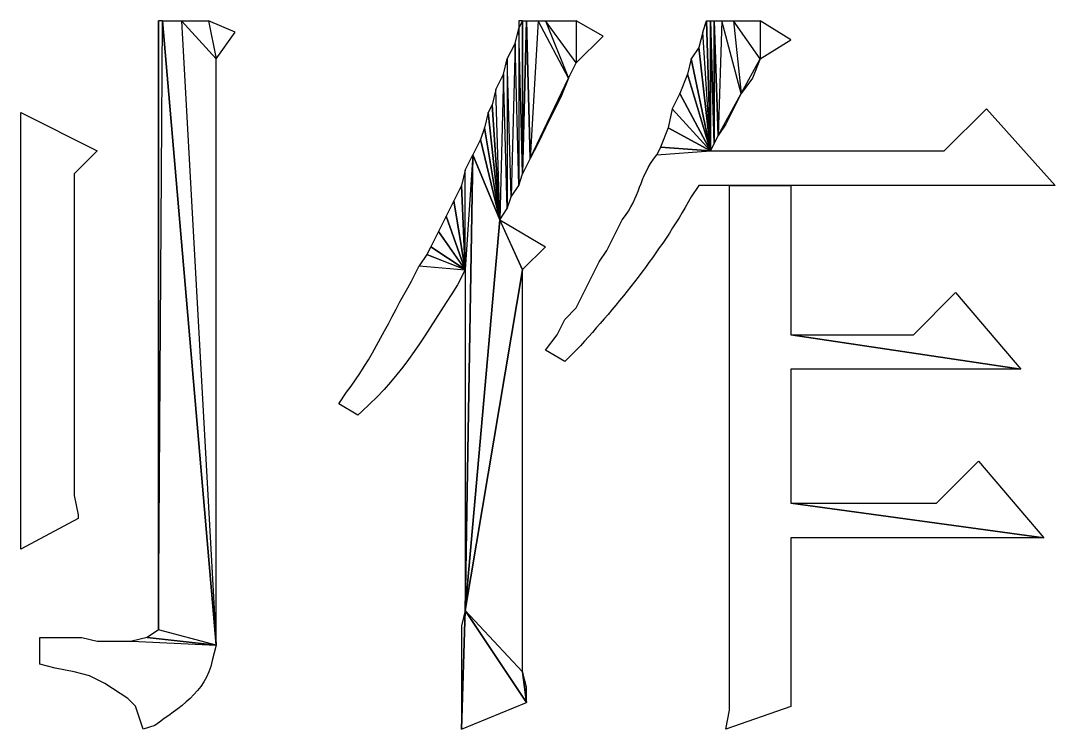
# Model space of a CAD drawing. Header units: centimetres. Extents: x -20.7 to 20.7, y -14.5 to 14.5.
# Drawn here: x 2.125 to 2.697, y 14.142 to 14.534 of the extents above; entities that cross this region are included whole.
import ezdxf

# ---------------------------------------------------------------- set-up
doc = ezdxf.new("R2010")
doc.units = ezdxf.units.CM
doc.header["$MEASUREMENT"] = 0
doc.layers.add('layer 1', color=7, linetype='Continuous')

msp = doc.modelspace()

# ---------------------------------------------------------------- linework, layer by layer
at = {"layer": 'layer 1'}
for points, knots in [([(2.20137, 14.53374), (2.20137, 14.53374), (2.20137, 14.19719), (2.20137, 14.19719), (2.20137, 14.19719), (2.20137, 14.19719), (2.20137, 14.53374), (2.20137, 14.53374)], [0, 0, 0, 0, 0.333333, 0.333333, 0.333333, 0.333333, 1, 1, 1, 1]), ([(2.20137, 14.53374), (2.20137, 14.53374), (2.20348, 14.53374), (2.20348, 14.53374), (2.20348, 14.53374), (2.20348, 14.53374), (2.20137, 14.19719), (2.20137, 14.19719), (2.20137, 14.19719), (2.20137, 14.19719), (2.20137, 14.53374), (2.20137, 14.53374)], [0, 0, 0, 0, 0.25, 0.25, 0.25, 0.25, 0.5, 0.5, 0.5, 0.5, 1, 1, 1, 1]), ([(2.20348, 14.53374), (2.20348, 14.53374), (2.20137, 14.19719), (2.20137, 14.19719), (2.20137, 14.19719), (2.20137, 14.19719), (2.23312, 14.18872), (2.23312, 14.18872), (2.23312, 14.18872), (2.23312, 14.18872), (2.20348, 14.53374), (2.20348, 14.53374)], [0, 0, 0, 0, 0.25, 0.25, 0.25, 0.25, 0.5, 0.5, 0.5, 0.5, 1, 1, 1, 1]), ([(2.20348, 14.53374), (2.20348, 14.53374), (2.23312, 14.18872), (2.23312, 14.18872), (2.23312, 14.18872), (2.23312, 14.18872), (2.21407, 14.53374), (2.21407, 14.53374), (2.21407, 14.53374), (2.21407, 14.53374), (2.20348, 14.53374), (2.20348, 14.53374)], [0, 0, 0, 0, 0.25, 0.25, 0.25, 0.25, 0.5, 0.5, 0.5, 0.5, 1, 1, 1, 1]), ([(2.23312, 14.18872), (2.23312, 14.18872), (2.21407, 14.53374), (2.21407, 14.53374), (2.21407, 14.53374), (2.21407, 14.53374), (2.23312, 14.51257), (2.23312, 14.51257), (2.23312, 14.51257), (2.23312, 14.51257), (2.23312, 14.18872), (2.23312, 14.18872)], [0, 0, 0, 0, 0.25, 0.25, 0.25, 0.25, 0.5, 0.5, 0.5, 0.5, 1, 1, 1, 1]), ([(2.21407, 14.53374), (2.21407, 14.53374), (2.23312, 14.51257), (2.23312, 14.51257), (2.23312, 14.51257), (2.23312, 14.51257), (2.22888, 14.53374), (2.22888, 14.53374), (2.22888, 14.53374), (2.22888, 14.53374), (2.21407, 14.53374), (2.21407, 14.53374)], [0, 0, 0, 0, 0.25, 0.25, 0.25, 0.25, 0.5, 0.5, 0.5, 0.5, 1, 1, 1, 1]), ([(2.23312, 14.51257), (2.23312, 14.51257), (2.22888, 14.53374), (2.22888, 14.53374), (2.22888, 14.53374), (2.22888, 14.53374), (2.2437, 14.52739), (2.2437, 14.52739), (2.2437, 14.52739), (2.2437, 14.52739), (2.23312, 14.51257), (2.23312, 14.51257)], [0, 0, 0, 0, 0.25, 0.25, 0.25, 0.25, 0.5, 0.5, 0.5, 0.5, 1, 1, 1, 1]), ([(2.40033, 14.53374), (2.40033, 14.53374), (2.40245, 14.53374), (2.40245, 14.53374), (2.40245, 14.53374), (2.40245, 14.53374), (2.40033, 14.52951), (2.40033, 14.52951), (2.40033, 14.52951), (2.40033, 14.52951), (2.40033, 14.53374), (2.40033, 14.53374)], [0, 0, 0, 0, 0.25, 0.25, 0.25, 0.25, 0.5, 0.5, 0.5, 0.5, 1, 1, 1, 1]), ([(2.40245, 14.53374), (2.40245, 14.53374), (2.40033, 14.52951), (2.40033, 14.52951), (2.40033, 14.52951), (2.40033, 14.52951), (2.40245, 14.44907), (2.40245, 14.44907), (2.40245, 14.44907), (2.40245, 14.44907), (2.40245, 14.53374), (2.40245, 14.53374)], [0, 0, 0, 0, 0.25, 0.25, 0.25, 0.25, 0.5, 0.5, 0.5, 0.5, 1, 1, 1, 1]), ([(2.40457, 14.53374), (2.40457, 14.53374), (2.40245, 14.44907), (2.40245, 14.44907), (2.40245, 14.44907), (2.40245, 14.44907), (2.40668, 14.45754), (2.40668, 14.45754), (2.40668, 14.45754), (2.40668, 14.45754), (2.40457, 14.53374), (2.40457, 14.53374)], [0, 0, 0, 0, 0.25, 0.25, 0.25, 0.25, 0.5, 0.5, 0.5, 0.5, 1, 1, 1, 1]), ([(2.40245, 14.53374), (2.40245, 14.53374), (2.40245, 14.44907), (2.40245, 14.44907), (2.40245, 14.44907), (2.40245, 14.44907), (2.40457, 14.53374), (2.40457, 14.53374), (2.40457, 14.53374), (2.40457, 14.53374), (2.40245, 14.53374), (2.40245, 14.53374)], [0, 0, 0, 0, 0.25, 0.25, 0.25, 0.25, 0.5, 0.5, 0.5, 0.5, 1, 1, 1, 1]), ([(2.40457, 14.53374), (2.40457, 14.53374), (2.40668, 14.45754), (2.40668, 14.45754), (2.40668, 14.45754), (2.40668, 14.45754), (2.41092, 14.53374), (2.41092, 14.53374), (2.41092, 14.53374), (2.41092, 14.53374), (2.40457, 14.53374), (2.40457, 14.53374)], [0, 0, 0, 0, 0.25, 0.25, 0.25, 0.25, 0.5, 0.5, 0.5, 0.5, 1, 1, 1, 1]), ([(2.40457, 14.53374), (2.40457, 14.53374), (2.40668, 14.45754), (2.40668, 14.45754), (2.40668, 14.45754), (2.40668, 14.45754), (2.40457, 14.53374), (2.40457, 14.53374)], [0, 0, 0, 0, 0.333333, 0.333333, 0.333333, 0.333333, 1, 1, 1, 1]), ([(2.40668, 14.45754), (2.40668, 14.45754), (2.41092, 14.53374), (2.41092, 14.53374), (2.41092, 14.53374), (2.41092, 14.53374), (2.42785, 14.50199), (2.42785, 14.50199), (2.42785, 14.50199), (2.42785, 14.50199), (2.40668, 14.45754), (2.40668, 14.45754)], [0, 0, 0, 0, 0.25, 0.25, 0.25, 0.25, 0.5, 0.5, 0.5, 0.5, 1, 1, 1, 1]), ([(2.41092, 14.53374), (2.41092, 14.53374), (2.42785, 14.50199), (2.42785, 14.50199), (2.42785, 14.50199), (2.42785, 14.50199), (2.41515, 14.53374), (2.41515, 14.53374), (2.41515, 14.53374), (2.41515, 14.53374), (2.41092, 14.53374), (2.41092, 14.53374)], [0, 0, 0, 0, 0.25, 0.25, 0.25, 0.25, 0.5, 0.5, 0.5, 0.5, 1, 1, 1, 1]), ([(2.42785, 14.50199), (2.42785, 14.50199), (2.41515, 14.53374), (2.41515, 14.53374), (2.41515, 14.53374), (2.41515, 14.53374), (2.43208, 14.51046), (2.43208, 14.51046), (2.43208, 14.51046), (2.43208, 14.51046), (2.42785, 14.50199), (2.42785, 14.50199)], [0, 0, 0, 0, 0.25, 0.25, 0.25, 0.25, 0.5, 0.5, 0.5, 0.5, 1, 1, 1, 1]), ([(2.41515, 14.53374), (2.41515, 14.53374), (2.43208, 14.51046), (2.43208, 14.51046), (2.43208, 14.51046), (2.43208, 14.51046), (2.43208, 14.53374), (2.43208, 14.53374), (2.43208, 14.53374), (2.43208, 14.53374), (2.41515, 14.53374), (2.41515, 14.53374)], [0, 0, 0, 0, 0.25, 0.25, 0.25, 0.25, 0.5, 0.5, 0.5, 0.5, 1, 1, 1, 1]), ([(2.43208, 14.51046), (2.43208, 14.51046), (2.43208, 14.53374), (2.43208, 14.53374), (2.43208, 14.53374), (2.43208, 14.53374), (2.4469, 14.52527), (2.4469, 14.52527), (2.4469, 14.52527), (2.4469, 14.52527), (2.43208, 14.51046), (2.43208, 14.51046)], [0, 0, 0, 0, 0.25, 0.25, 0.25, 0.25, 0.5, 0.5, 0.5, 0.5, 1, 1, 1, 1]), ([(2.50405, 14.53374), (2.50405, 14.53374), (2.50193, 14.52739), (2.50193, 14.52739), (2.50193, 14.52739), (2.50193, 14.52739), (2.50617, 14.46177), (2.50617, 14.46177), (2.50617, 14.46177), (2.50617, 14.46177), (2.50405, 14.53374), (2.50405, 14.53374)], [0, 0, 0, 0, 0.25, 0.25, 0.25, 0.25, 0.5, 0.5, 0.5, 0.5, 1, 1, 1, 1]), ([(2.50405, 14.53374), (2.50405, 14.53374), (2.50617, 14.46177), (2.50617, 14.46177), (2.50617, 14.46177), (2.50617, 14.46177), (2.50617, 14.53374), (2.50617, 14.53374), (2.50617, 14.53374), (2.50617, 14.53374), (2.50405, 14.53374), (2.50405, 14.53374)], [0, 0, 0, 0, 0.25, 0.25, 0.25, 0.25, 0.5, 0.5, 0.5, 0.5, 1, 1, 1, 1]), ([(2.50617, 14.53374), (2.50617, 14.53374), (2.50828, 14.46601), (2.50828, 14.46601), (2.50828, 14.46601), (2.50828, 14.46601), (2.50828, 14.53374), (2.50828, 14.53374), (2.50828, 14.53374), (2.50828, 14.53374), (2.50617, 14.53374), (2.50617, 14.53374)], [0, 0, 0, 0, 0.25, 0.25, 0.25, 0.25, 0.5, 0.5, 0.5, 0.5, 1, 1, 1, 1]), ([(2.50617, 14.53374), (2.50617, 14.53374), (2.50617, 14.46177), (2.50617, 14.46177), (2.50617, 14.46177), (2.50617, 14.46177), (2.50828, 14.46601), (2.50828, 14.46601), (2.50828, 14.46601), (2.50828, 14.46601), (2.50617, 14.53374), (2.50617, 14.53374)], [0, 0, 0, 0, 0.25, 0.25, 0.25, 0.25, 0.5, 0.5, 0.5, 0.5, 1, 1, 1, 1]), ([(2.50828, 14.53374), (2.50828, 14.53374), (2.5104, 14.47024), (2.5104, 14.47024), (2.5104, 14.47024), (2.5104, 14.47024), (2.51252, 14.53374), (2.51252, 14.53374), (2.51252, 14.53374), (2.51252, 14.53374), (2.50828, 14.53374), (2.50828, 14.53374)], [0, 0, 0, 0, 0.25, 0.25, 0.25, 0.25, 0.5, 0.5, 0.5, 0.5, 1, 1, 1, 1]), ([(2.50828, 14.53374), (2.50828, 14.53374), (2.5104, 14.47024), (2.5104, 14.47024), (2.5104, 14.47024), (2.5104, 14.47024), (2.50828, 14.53374), (2.50828, 14.53374)], [0, 0, 0, 0, 0.333333, 0.333333, 0.333333, 0.333333, 1, 1, 1, 1]), ([(2.50828, 14.53374), (2.50828, 14.53374), (2.50828, 14.46601), (2.50828, 14.46601), (2.50828, 14.46601), (2.50828, 14.46601), (2.5104, 14.47024), (2.5104, 14.47024), (2.5104, 14.47024), (2.5104, 14.47024), (2.50828, 14.53374), (2.50828, 14.53374)], [0, 0, 0, 0, 0.25, 0.25, 0.25, 0.25, 0.5, 0.5, 0.5, 0.5, 1, 1, 1, 1]), ([(2.5104, 14.47024), (2.5104, 14.47024), (2.51252, 14.53374), (2.51252, 14.53374), (2.51252, 14.53374), (2.51252, 14.53374), (2.5231, 14.49352), (2.5231, 14.49352), (2.5231, 14.49352), (2.5231, 14.49352), (2.5104, 14.47024), (2.5104, 14.47024)], [0, 0, 0, 0, 0.25, 0.25, 0.25, 0.25, 0.5, 0.5, 0.5, 0.5, 1, 1, 1, 1]), ([(2.51252, 14.53374), (2.51252, 14.53374), (2.5231, 14.49352), (2.5231, 14.49352), (2.5231, 14.49352), (2.5231, 14.49352), (2.51887, 14.53374), (2.51887, 14.53374), (2.51887, 14.53374), (2.51887, 14.53374), (2.51252, 14.53374), (2.51252, 14.53374)], [0, 0, 0, 0, 0.25, 0.25, 0.25, 0.25, 0.5, 0.5, 0.5, 0.5, 1, 1, 1, 1]), ([(2.5231, 14.49352), (2.5231, 14.49352), (2.51887, 14.53374), (2.51887, 14.53374), (2.51887, 14.53374), (2.51887, 14.53374), (2.53368, 14.51257), (2.53368, 14.51257), (2.53368, 14.51257), (2.53368, 14.51257), (2.5231, 14.49352), (2.5231, 14.49352)], [0, 0, 0, 0, 0.25, 0.25, 0.25, 0.25, 0.5, 0.5, 0.5, 0.5, 1, 1, 1, 1]), ([(2.51887, 14.53374), (2.51887, 14.53374), (2.53368, 14.51257), (2.53368, 14.51257), (2.53368, 14.51257), (2.53368, 14.51257), (2.53368, 14.53374), (2.53368, 14.53374), (2.53368, 14.53374), (2.53368, 14.53374), (2.51887, 14.53374), (2.51887, 14.53374)], [0, 0, 0, 0, 0.25, 0.25, 0.25, 0.25, 0.5, 0.5, 0.5, 0.5, 1, 1, 1, 1]), ([(2.53368, 14.51257), (2.53368, 14.51257), (2.53368, 14.53374), (2.53368, 14.53374), (2.53368, 14.53374), (2.53368, 14.53374), (2.55062, 14.52315), (2.55062, 14.52315), (2.55062, 14.52315), (2.55062, 14.52315), (2.53368, 14.51257), (2.53368, 14.51257)], [0, 0, 0, 0, 0.25, 0.25, 0.25, 0.25, 0.5, 0.5, 0.5, 0.5, 1, 1, 1, 1]), ([(2.39822, 14.52104), (2.39822, 14.52104), (2.40033, 14.44272), (2.40033, 14.44272), (2.40033, 14.44272), (2.40033, 14.44272), (2.40033, 14.52951), (2.40033, 14.52951), (2.40033, 14.52951), (2.40033, 14.52951), (2.39822, 14.52104), (2.39822, 14.52104)], [0, 0, 0, 0, 0.25, 0.25, 0.25, 0.25, 0.5, 0.5, 0.5, 0.5, 1, 1, 1, 1]), ([(2.40033, 14.44272), (2.40033, 14.44272), (2.40033, 14.5295), (2.40033, 14.5295), (2.40033, 14.5295), (2.40033, 14.5295), (2.40245, 14.44907), (2.40245, 14.44907), (2.40245, 14.44907), (2.40245, 14.44907), (2.40033, 14.44272), (2.40033, 14.44272)], [0, 0, 0, 0, 0.25, 0.25, 0.25, 0.25, 0.5, 0.5, 0.5, 0.5, 1, 1, 1, 1]), ([(2.49982, 14.51892), (2.49982, 14.51892), (2.50193, 14.52739), (2.50193, 14.52739), (2.50193, 14.52739), (2.50193, 14.52739), (2.50617, 14.46177), (2.50617, 14.46177), (2.50617, 14.46177), (2.50617, 14.46177), (2.49982, 14.51892), (2.49982, 14.51892)], [0, 0, 0, 0, 0.25, 0.25, 0.25, 0.25, 0.5, 0.5, 0.5, 0.5, 1, 1, 1, 1]), ([(2.39398, 14.51257), (2.39398, 14.51257), (2.3961, 14.43637), (2.3961, 14.43637), (2.3961, 14.43637), (2.3961, 14.43637), (2.39822, 14.52104), (2.39822, 14.52104), (2.39822, 14.52104), (2.39822, 14.52104), (2.39398, 14.51257), (2.39398, 14.51257)], [0, 0, 0, 0, 0.25, 0.25, 0.25, 0.25, 0.5, 0.5, 0.5, 0.5, 1, 1, 1, 1]), ([(2.3961, 14.43637), (2.3961, 14.43637), (2.39822, 14.52104), (2.39822, 14.52104), (2.39822, 14.52104), (2.39822, 14.52104), (2.40033, 14.44272), (2.40033, 14.44272), (2.40033, 14.44272), (2.40033, 14.44272), (2.3961, 14.43637), (2.3961, 14.43637)], [0, 0, 0, 0, 0.25, 0.25, 0.25, 0.25, 0.5, 0.5, 0.5, 0.5, 1, 1, 1, 1]), ([(2.49558, 14.51257), (2.49558, 14.51257), (2.49982, 14.51892), (2.49982, 14.51892), (2.49982, 14.51892), (2.49982, 14.51892), (2.50617, 14.46177), (2.50617, 14.46177), (2.50617, 14.46177), (2.50617, 14.46177), (2.49558, 14.51257), (2.49558, 14.51257)], [0, 0, 0, 0, 0.25, 0.25, 0.25, 0.25, 0.5, 0.5, 0.5, 0.5, 1, 1, 1, 1]), ([(2.39187, 14.50411), (2.39187, 14.50411), (2.39398, 14.43002), (2.39398, 14.43002), (2.39398, 14.43002), (2.39398, 14.43002), (2.39398, 14.51257), (2.39398, 14.51257), (2.39398, 14.51257), (2.39398, 14.51257), (2.39187, 14.50411), (2.39187, 14.50411)], [0, 0, 0, 0, 0.25, 0.25, 0.25, 0.25, 0.5, 0.5, 0.5, 0.5, 1, 1, 1, 1]), ([(2.39398, 14.43002), (2.39398, 14.43002), (2.39398, 14.51257), (2.39398, 14.51257), (2.39398, 14.51257), (2.39398, 14.51257), (2.3961, 14.43637), (2.3961, 14.43637), (2.3961, 14.43637), (2.3961, 14.43637), (2.39398, 14.43002), (2.39398, 14.43002)], [0, 0, 0, 0, 0.25, 0.25, 0.25, 0.25, 0.5, 0.5, 0.5, 0.5, 1, 1, 1, 1]), ([(2.49347, 14.50411), (2.49347, 14.50411), (2.49558, 14.51257), (2.49558, 14.51257), (2.49558, 14.51257), (2.49558, 14.51257), (2.50617, 14.46177), (2.50617, 14.46177), (2.50617, 14.46177), (2.50617, 14.46177), (2.49347, 14.50411), (2.49347, 14.50411)], [0, 0, 0, 0, 0.25, 0.25, 0.25, 0.25, 0.5, 0.5, 0.5, 0.5, 1, 1, 1, 1]), ([(2.5231, 14.49352), (2.5231, 14.49352), (2.52945, 14.50199), (2.52945, 14.50199), (2.52945, 14.50199), (2.52945, 14.50199), (2.53368, 14.51257), (2.53368, 14.51257), (2.53368, 14.51257), (2.53368, 14.51257), (2.5231, 14.49352), (2.5231, 14.49352)], [0, 0, 0, 0, 0.25, 0.25, 0.25, 0.25, 0.5, 0.5, 0.5, 0.5, 1, 1, 1, 1]), ([(2.38763, 14.49564), (2.38763, 14.49564), (2.38975, 14.42367), (2.38975, 14.42367), (2.38975, 14.42367), (2.38975, 14.42367), (2.39187, 14.50411), (2.39187, 14.50411), (2.39187, 14.50411), (2.39187, 14.50411), (2.38763, 14.49564), (2.38763, 14.49564)], [0, 0, 0, 0, 0.25, 0.25, 0.25, 0.25, 0.5, 0.5, 0.5, 0.5, 1, 1, 1, 1]), ([(2.38975, 14.42367), (2.38975, 14.42367), (2.39187, 14.50411), (2.39187, 14.50411), (2.39187, 14.50411), (2.39187, 14.50411), (2.39398, 14.43002), (2.39398, 14.43002), (2.39398, 14.43002), (2.39398, 14.43002), (2.38975, 14.42367), (2.38975, 14.42367)], [0, 0, 0, 0, 0.25, 0.25, 0.25, 0.25, 0.5, 0.5, 0.5, 0.5, 1, 1, 1, 1]), ([(2.40668, 14.45754), (2.40668, 14.45754), (2.41092, 14.46601), (2.41092, 14.46601), (2.41092, 14.46601), (2.41092, 14.46601), (2.42785, 14.50199), (2.42785, 14.50199), (2.42785, 14.50199), (2.42785, 14.50199), (2.40668, 14.45754), (2.40668, 14.45754)], [0, 0, 0, 0, 0.25, 0.25, 0.25, 0.25, 0.5, 0.5, 0.5, 0.5, 1, 1, 1, 1]), ([(2.41092, 14.46601), (2.41092, 14.46601), (2.41515, 14.47447), (2.41515, 14.47447), (2.41515, 14.47447), (2.41515, 14.47447), (2.42785, 14.50199), (2.42785, 14.50199), (2.42785, 14.50199), (2.42785, 14.50199), (2.41092, 14.46601), (2.41092, 14.46601)], [0, 0, 0, 0, 0.25, 0.25, 0.25, 0.25, 0.5, 0.5, 0.5, 0.5, 1, 1, 1, 1]), ([(2.41515, 14.47447), (2.41515, 14.47447), (2.41938, 14.48294), (2.41938, 14.48294), (2.41938, 14.48294), (2.41938, 14.48294), (2.42785, 14.50199), (2.42785, 14.50199), (2.42785, 14.50199), (2.42785, 14.50199), (2.41515, 14.47447), (2.41515, 14.47447)], [0, 0, 0, 0, 0.25, 0.25, 0.25, 0.25, 0.5, 0.5, 0.5, 0.5, 1, 1, 1, 1]), ([(2.41938, 14.48294), (2.41938, 14.48294), (2.42362, 14.4914), (2.42362, 14.4914), (2.42362, 14.4914), (2.42362, 14.4914), (2.42785, 14.50199), (2.42785, 14.50199), (2.42785, 14.50199), (2.42785, 14.50199), (2.41938, 14.48294), (2.41938, 14.48294)], [0, 0, 0, 0, 0.25, 0.25, 0.25, 0.25, 0.5, 0.5, 0.5, 0.5, 1, 1, 1, 1]), ([(2.48923, 14.49352), (2.48923, 14.49352), (2.49347, 14.50411), (2.49347, 14.50411), (2.49347, 14.50411), (2.49347, 14.50411), (2.50617, 14.46177), (2.50617, 14.46177), (2.50617, 14.46177), (2.50617, 14.46177), (2.48923, 14.49352), (2.48923, 14.49352)], [0, 0, 0, 0, 0.25, 0.25, 0.25, 0.25, 0.5, 0.5, 0.5, 0.5, 1, 1, 1, 1]), ([(2.38552, 14.48717), (2.38552, 14.48717), (2.38763, 14.49564), (2.38763, 14.49564), (2.38763, 14.49564), (2.38763, 14.49564), (2.38975, 14.42367), (2.38975, 14.42367), (2.38975, 14.42367), (2.38975, 14.42367), (2.38552, 14.48717), (2.38552, 14.48717)], [0, 0, 0, 0, 0.25, 0.25, 0.25, 0.25, 0.5, 0.5, 0.5, 0.5, 1, 1, 1, 1]), ([(2.485, 14.48506), (2.485, 14.48506), (2.48923, 14.49352), (2.48923, 14.49352), (2.48923, 14.49352), (2.48923, 14.49352), (2.50617, 14.46177), (2.50617, 14.46177), (2.50617, 14.46177), (2.50617, 14.46177), (2.485, 14.48506), (2.485, 14.48506)], [0, 0, 0, 0, 0.25, 0.25, 0.25, 0.25, 0.5, 0.5, 0.5, 0.5, 1, 1, 1, 1]), ([(2.5104, 14.47024), (2.5104, 14.47024), (2.51463, 14.47659), (2.51463, 14.47659), (2.51463, 14.47659), (2.51463, 14.47659), (2.5231, 14.49352), (2.5231, 14.49352), (2.5231, 14.49352), (2.5231, 14.49352), (2.5104, 14.47024), (2.5104, 14.47024)], [0, 0, 0, 0, 0.25, 0.25, 0.25, 0.25, 0.5, 0.5, 0.5, 0.5, 1, 1, 1, 1]), ([(2.12517, 14.48294), (2.12517, 14.48294), (2.12517, 14.48082), (2.12517, 14.48082), (2.12517, 14.48082), (2.12517, 14.40321), (2.12517, 14.3256), (2.12517, 14.24799), (2.12517, 14.24799), (2.12517, 14.24799), (2.12517, 14.24164), (2.12517, 14.24164), (2.12517, 14.24164), (2.12517, 14.24164), (2.15692, 14.25857), (2.15692, 14.25857), (2.15692, 14.25857), (2.15692, 14.25857), (2.15692, 14.26069), (2.15692, 14.26069), (2.15692, 14.26069), (2.15692, 14.26069), (2.1548, 14.27127), (2.1548, 14.27127), (2.1548, 14.27127), (2.1548, 14.27127), (2.1548, 14.44907), (2.1548, 14.44907), (2.1548, 14.44907), (2.1548, 14.44907), (2.1675, 14.46177), (2.1675, 14.46177), (2.1675, 14.46177), (2.1675, 14.46177), (2.12517, 14.48294), (2.12517, 14.48294)], [0, 0, 0, 0, 0.1, 0.1, 0.1, 0.1, 0.2, 0.2, 0.2, 0.2, 0.3, 0.3, 0.3, 0.3, 0.4, 0.4, 0.4, 0.4, 0.5, 0.5, 0.5, 0.5, 0.6, 0.6, 0.6, 0.6, 0.7, 0.7, 0.7, 0.7, 0.8, 0.8, 0.8, 0.8, 1, 1, 1, 1]), ([(2.38128, 14.47447), (2.38128, 14.47447), (2.3834, 14.48294), (2.3834, 14.48294), (2.3834, 14.48294), (2.3834, 14.48294), (2.38975, 14.42367), (2.38975, 14.42367), (2.38975, 14.42367), (2.38975, 14.42367), (2.38128, 14.47447), (2.38128, 14.47447)], [0, 0, 0, 0, 0.25, 0.25, 0.25, 0.25, 0.5, 0.5, 0.5, 0.5, 1, 1, 1, 1]), ([(2.3834, 14.48294), (2.3834, 14.48294), (2.38552, 14.48717), (2.38552, 14.48717), (2.38552, 14.48717), (2.38552, 14.48717), (2.38975, 14.42367), (2.38975, 14.42367), (2.38975, 14.42367), (2.38975, 14.42367), (2.3834, 14.48294), (2.3834, 14.48294)], [0, 0, 0, 0, 0.25, 0.25, 0.25, 0.25, 0.5, 0.5, 0.5, 0.5, 1, 1, 1, 1]), ([(2.65857, 14.48506), (2.65857, 14.48506), (2.63528, 14.46177), (2.63528, 14.46177), (2.63528, 14.46177), (2.63528, 14.46177), (2.50617, 14.46177), (2.50617, 14.46177), (2.50617, 14.46177), (2.50617, 14.46177), (2.47653, 14.45966), (2.47653, 14.45966), (2.47653, 14.45966), (2.46609, 14.44639), (2.46793, 14.43694), (2.45748, 14.42367), (2.45748, 14.42367), (2.45748, 14.42367), (2.44902, 14.40674), (2.44902, 14.40674), (2.44902, 14.40674), (2.44902, 14.40674), (2.44478, 14.40039), (2.44478, 14.40039), (2.44478, 14.40039), (2.44478, 14.40039), (2.43208, 14.37499), (2.43208, 14.37499), (2.43208, 14.37499), (2.43208, 14.37499), (2.42573, 14.36864), (2.42573, 14.36864), (2.42573, 14.36864), (2.42573, 14.36864), (2.4215, 14.36017), (2.4215, 14.36017), (2.4215, 14.36017), (2.4215, 14.36017), (2.41515, 14.35171), (2.41515, 14.35171), (2.41515, 14.35171), (2.41515, 14.35171), (2.42573, 14.34536), (2.42573, 14.34536), (2.42573, 14.34536), (2.42573, 14.34536), (2.43208, 14.35171), (2.43208, 14.35171), (2.43208, 14.35171), (2.45593, 14.37756), (2.47816, 14.40522), (2.49558, 14.43637), (2.49558, 14.43637), (2.49558, 14.43637), (2.49982, 14.44272), (2.49982, 14.44272), (2.49982, 14.44272), (2.49982, 14.44272), (2.69667, 14.44272), (2.69667, 14.44272), (2.69667, 14.44272), (2.69667, 14.44272), (2.65857, 14.48506), (2.65857, 14.48506)], [0, 0, 0, 0, 0.058824, 0.058824, 0.058824, 0.058824, 0.117647, 0.117647, 0.117647, 0.117647, 0.176471, 0.176471, 0.176471, 0.176471, 0.235294, 0.235294, 0.235294, 0.235294, 0.294118, 0.294118, 0.294118, 0.294118, 0.352941, 0.352941, 0.352941, 0.352941, 0.411765, 0.411765, 0.411765, 0.411765, 0.470588, 0.470588, 0.470588, 0.470588, 0.529412, 0.529412, 0.529412, 0.529412, 0.588235, 0.588235, 0.588235, 0.588235, 0.647059, 0.647059, 0.647059, 0.647059, 0.705882, 0.705882, 0.705882, 0.705882, 0.764706, 0.764706, 0.764706, 0.764706, 0.823529, 0.823529, 0.823529, 0.823529, 0.882353, 0.882353, 0.882353, 0.882353, 1, 1, 1, 1]), ([(2.48288, 14.47447), (2.48288, 14.47447), (2.485, 14.48505), (2.485, 14.48505), (2.485, 14.48505), (2.485, 14.48505), (2.50617, 14.46177), (2.50617, 14.46177), (2.50617, 14.46177), (2.50617, 14.46177), (2.48288, 14.47447), (2.48288, 14.47447)], [0, 0, 0, 0, 0.25, 0.25, 0.25, 0.25, 0.5, 0.5, 0.5, 0.5, 1, 1, 1, 1]), ([(2.37917, 14.46812), (2.37917, 14.46812), (2.38128, 14.47447), (2.38128, 14.47447), (2.38128, 14.47447), (2.38128, 14.47447), (2.38975, 14.42367), (2.38975, 14.42367), (2.38975, 14.42367), (2.38975, 14.42367), (2.37917, 14.46812), (2.37917, 14.46812)], [0, 0, 0, 0, 0.25, 0.25, 0.25, 0.25, 0.5, 0.5, 0.5, 0.5, 1, 1, 1, 1]), ([(2.47865, 14.46389), (2.47865, 14.46389), (2.48288, 14.47447), (2.48288, 14.47447), (2.48288, 14.47447), (2.48288, 14.47447), (2.50617, 14.46177), (2.50617, 14.46177), (2.50617, 14.46177), (2.50617, 14.46177), (2.47865, 14.46389), (2.47865, 14.46389)], [0, 0, 0, 0, 0.25, 0.25, 0.25, 0.25, 0.5, 0.5, 0.5, 0.5, 1, 1, 1, 1]), ([(2.37493, 14.45966), (2.37493, 14.45966), (2.37917, 14.46812), (2.37917, 14.46812), (2.37917, 14.46812), (2.37917, 14.46812), (2.38975, 14.42367), (2.38975, 14.42367), (2.38975, 14.42367), (2.38975, 14.42367), (2.37493, 14.45966), (2.37493, 14.45966)], [0, 0, 0, 0, 0.25, 0.25, 0.25, 0.25, 0.5, 0.5, 0.5, 0.5, 1, 1, 1, 1]), ([(2.37493, 14.45966), (2.37493, 14.45966), (2.3707, 14.20777), (2.3707, 14.20777), (2.3707, 14.20777), (2.3707, 14.20777), (2.3707, 14.39616), (2.3707, 14.39616), (2.3707, 14.39616), (2.3707, 14.39616), (2.37493, 14.45966), (2.37493, 14.45966)], [0, 0, 0, 0, 0.25, 0.25, 0.25, 0.25, 0.5, 0.5, 0.5, 0.5, 1, 1, 1, 1]), ([(2.3707, 14.45119), (2.3707, 14.45119), (2.3707, 14.39616), (2.3707, 14.39616), (2.3707, 14.39616), (2.3707, 14.39616), (2.37493, 14.45966), (2.37493, 14.45966), (2.37493, 14.45966), (2.37493, 14.45966), (2.3707, 14.45119), (2.3707, 14.45119)], [0, 0, 0, 0, 0.25, 0.25, 0.25, 0.25, 0.5, 0.5, 0.5, 0.5, 1, 1, 1, 1]), ([(2.3707, 14.20777), (2.3707, 14.20777), (2.37493, 14.45965), (2.37493, 14.45965), (2.37493, 14.45965), (2.37493, 14.45965), (2.38975, 14.42367), (2.38975, 14.42367), (2.38975, 14.42367), (2.38975, 14.42367), (2.3707, 14.20777), (2.3707, 14.20777)], [0, 0, 0, 0, 0.25, 0.25, 0.25, 0.25, 0.5, 0.5, 0.5, 0.5, 1, 1, 1, 1]), ([(2.47653, 14.45966), (2.47653, 14.45966), (2.47865, 14.46389), (2.47865, 14.46389), (2.47865, 14.46389), (2.47865, 14.46389), (2.50617, 14.46177), (2.50617, 14.46177), (2.50617, 14.46177), (2.50617, 14.46177), (2.47653, 14.45966), (2.47653, 14.45966)], [0, 0, 0, 0, 0.25, 0.25, 0.25, 0.25, 0.5, 0.5, 0.5, 0.5, 1, 1, 1, 1]), ([(2.36858, 14.44272), (2.36858, 14.44272), (2.3707, 14.45119), (2.3707, 14.45119), (2.3707, 14.45119), (2.3707, 14.45119), (2.3707, 14.39615), (2.3707, 14.39615), (2.3707, 14.39615), (2.3707, 14.39615), (2.36858, 14.44272), (2.36858, 14.44272)], [0, 0, 0, 0, 0.25, 0.25, 0.25, 0.25, 0.5, 0.5, 0.5, 0.5, 1, 1, 1, 1]), ([(2.36435, 14.43426), (2.36435, 14.43426), (2.36858, 14.44272), (2.36858, 14.44272), (2.36858, 14.44272), (2.36858, 14.44272), (2.3707, 14.39616), (2.3707, 14.39616), (2.3707, 14.39616), (2.3707, 14.39616), (2.36435, 14.43426), (2.36435, 14.43426)], [0, 0, 0, 0, 0.25, 0.25, 0.25, 0.25, 0.5, 0.5, 0.5, 0.5, 1, 1, 1, 1]), ([(2.55062, 14.44272), (2.55062, 14.44272), (2.51675, 14.44272), (2.51675, 14.44272), (2.51675, 14.44272), (2.51675, 14.44272), (2.51675, 14.22894), (2.51675, 14.22894), (2.51675, 14.22894), (2.51675, 14.20354), (2.51675, 14.17814), (2.51675, 14.15274), (2.51675, 14.15274), (2.51675, 14.15274), (2.51463, 14.14215), (2.51463, 14.14215), (2.51463, 14.14215), (2.51463, 14.14215), (2.55062, 14.15485), (2.55062, 14.15485), (2.55062, 14.15485), (2.55062, 14.15485), (2.55062, 14.24799), (2.55062, 14.24799), (2.55062, 14.24799), (2.55062, 14.24799), (2.69032, 14.24799), (2.69032, 14.24799), (2.69032, 14.24799), (2.69032, 14.24799), (2.55062, 14.26704), (2.55062, 14.26704), (2.55062, 14.26704), (2.55062, 14.26704), (2.55062, 14.34112), (2.55062, 14.34112), (2.55062, 14.34112), (2.55062, 14.34112), (2.67762, 14.34112), (2.67762, 14.34112), (2.67762, 14.34112), (2.67762, 14.34112), (2.55062, 14.36017), (2.55062, 14.36017), (2.55062, 14.36017), (2.55062, 14.36017), (2.55062, 14.44272), (2.55062, 14.44272)], [0, 0, 0, 0, 0.076923, 0.076923, 0.076923, 0.076923, 0.153846, 0.153846, 0.153846, 0.153846, 0.230769, 0.230769, 0.230769, 0.230769, 0.307692, 0.307692, 0.307692, 0.307692, 0.384615, 0.384615, 0.384615, 0.384615, 0.461538, 0.461538, 0.461538, 0.461538, 0.538462, 0.538462, 0.538462, 0.538462, 0.615385, 0.615385, 0.615385, 0.615385, 0.692308, 0.692308, 0.692308, 0.692308, 0.769231, 0.769231, 0.769231, 0.769231, 0.846154, 0.846154, 0.846154, 0.846154, 1, 1, 1, 1]), ([(2.36012, 14.42579), (2.36012, 14.42579), (2.36435, 14.43425), (2.36435, 14.43425), (2.36435, 14.43425), (2.36435, 14.43425), (2.3707, 14.39615), (2.3707, 14.39615), (2.3707, 14.39615), (2.3707, 14.39615), (2.36012, 14.42579), (2.36012, 14.42579)], [0, 0, 0, 0, 0.25, 0.25, 0.25, 0.25, 0.5, 0.5, 0.5, 0.5, 1, 1, 1, 1]), ([(2.35588, 14.41732), (2.35588, 14.41732), (2.36012, 14.42579), (2.36012, 14.42579), (2.36012, 14.42579), (2.36012, 14.42579), (2.3707, 14.39615), (2.3707, 14.39615), (2.3707, 14.39615), (2.3707, 14.39615), (2.35588, 14.41732), (2.35588, 14.41732)], [0, 0, 0, 0, 0.25, 0.25, 0.25, 0.25, 0.5, 0.5, 0.5, 0.5, 1, 1, 1, 1]), ([(2.3707, 14.20777), (2.3707, 14.20777), (2.38975, 14.42367), (2.38975, 14.42367), (2.38975, 14.42367), (2.38975, 14.42367), (2.40245, 14.39615), (2.40245, 14.39615), (2.40245, 14.39615), (2.40245, 14.39615), (2.3707, 14.20777), (2.3707, 14.20777)], [0, 0, 0, 0, 0.25, 0.25, 0.25, 0.25, 0.5, 0.5, 0.5, 0.5, 1, 1, 1, 1]), ([(2.38975, 14.42367), (2.38975, 14.42367), (2.40245, 14.39616), (2.40245, 14.39616), (2.40245, 14.39616), (2.40245, 14.39616), (2.41515, 14.40886), (2.41515, 14.40886), (2.41515, 14.40886), (2.41515, 14.40886), (2.38975, 14.42367), (2.38975, 14.42367)], [0, 0, 0, 0, 0.25, 0.25, 0.25, 0.25, 0.5, 0.5, 0.5, 0.5, 1, 1, 1, 1]), ([(2.35165, 14.40886), (2.35165, 14.40886), (2.35588, 14.41732), (2.35588, 14.41732), (2.35588, 14.41732), (2.35588, 14.41732), (2.3707, 14.39616), (2.3707, 14.39616), (2.3707, 14.39616), (2.3707, 14.39616), (2.35165, 14.40886), (2.35165, 14.40886)], [0, 0, 0, 0, 0.25, 0.25, 0.25, 0.25, 0.5, 0.5, 0.5, 0.5, 1, 1, 1, 1]), ([(2.34953, 14.40462), (2.34953, 14.40462), (2.35165, 14.40886), (2.35165, 14.40886), (2.35165, 14.40886), (2.35165, 14.40886), (2.3707, 14.39616), (2.3707, 14.39616), (2.3707, 14.39616), (2.3707, 14.39616), (2.34953, 14.40462), (2.34953, 14.40462)], [0, 0, 0, 0, 0.25, 0.25, 0.25, 0.25, 0.5, 0.5, 0.5, 0.5, 1, 1, 1, 1]), ([(2.3453, 14.39827), (2.3453, 14.39827), (2.34953, 14.40462), (2.34953, 14.40462), (2.34953, 14.40462), (2.34953, 14.40462), (2.3707, 14.39615), (2.3707, 14.39615), (2.3707, 14.39615), (2.3707, 14.39615), (2.3453, 14.39827), (2.3453, 14.39827)], [0, 0, 0, 0, 0.25, 0.25, 0.25, 0.25, 0.5, 0.5, 0.5, 0.5, 1, 1, 1, 1]), ([(2.3453, 14.39827), (2.3453, 14.39827), (2.34107, 14.3898), (2.34107, 14.3898), (2.34107, 14.3898), (2.3296, 14.37012), (2.31902, 14.34578), (2.30508, 14.32842), (2.30508, 14.32842), (2.30508, 14.32842), (2.30085, 14.32207), (2.30085, 14.32207), (2.30085, 14.32207), (2.30085, 14.32207), (2.31143, 14.31572), (2.31143, 14.31572), (2.31143, 14.31572), (2.31143, 14.31572), (2.31355, 14.31784), (2.31355, 14.31784), (2.31355, 14.31784), (2.33757, 14.33897), (2.34911, 14.36155), (2.36647, 14.38769), (2.36647, 14.38769), (2.36647, 14.38769), (2.3707, 14.39615), (2.3707, 14.39615), (2.3707, 14.39615), (2.3707, 14.39615), (2.3453, 14.39827), (2.3453, 14.39827)], [0, 0, 0, 0, 0.111111, 0.111111, 0.111111, 0.111111, 0.222222, 0.222222, 0.222222, 0.222222, 0.333333, 0.333333, 0.333333, 0.333333, 0.444444, 0.444444, 0.444444, 0.444444, 0.555556, 0.555556, 0.555556, 0.555556, 0.666667, 0.666667, 0.666667, 0.666667, 0.777778, 0.777778, 0.777778, 0.777778, 1, 1, 1, 1]), ([(2.3707, 14.20777), (2.3707, 14.20777), (2.40245, 14.39615), (2.40245, 14.39615), (2.40245, 14.39615), (2.40245, 14.39615), (2.40245, 14.1739), (2.40245, 14.1739), (2.40245, 14.1739), (2.40245, 14.1739), (2.3707, 14.20777), (2.3707, 14.20777)], [0, 0, 0, 0, 0.25, 0.25, 0.25, 0.25, 0.5, 0.5, 0.5, 0.5, 1, 1, 1, 1]), ([(2.64163, 14.38346), (2.64163, 14.38346), (2.61835, 14.36017), (2.61835, 14.36017), (2.61835, 14.36017), (2.61835, 14.36017), (2.55062, 14.36017), (2.55062, 14.36017), (2.55062, 14.36017), (2.55062, 14.36017), (2.67762, 14.34112), (2.67762, 14.34112), (2.67762, 14.34112), (2.67762, 14.34112), (2.64163, 14.38346), (2.64163, 14.38346)], [0, 0, 0, 0, 0.2, 0.2, 0.2, 0.2, 0.4, 0.4, 0.4, 0.4, 0.6, 0.6, 0.6, 0.6, 1, 1, 1, 1]), ([(2.65433, 14.29032), (2.65433, 14.29032), (2.63105, 14.26704), (2.63105, 14.26704), (2.63105, 14.26704), (2.63105, 14.26704), (2.55062, 14.26704), (2.55062, 14.26704), (2.55062, 14.26704), (2.55062, 14.26704), (2.69032, 14.24799), (2.69032, 14.24799), (2.69032, 14.24799), (2.69032, 14.24799), (2.65433, 14.29032), (2.65433, 14.29032)], [0, 0, 0, 0, 0.2, 0.2, 0.2, 0.2, 0.4, 0.4, 0.4, 0.4, 0.6, 0.6, 0.6, 0.6, 1, 1, 1, 1]), ([(2.36858, 14.14216), (2.36858, 14.14216), (2.3707, 14.20777), (2.3707, 14.20777), (2.3707, 14.20777), (2.3707, 14.20777), (2.40457, 14.15697), (2.40457, 14.15697), (2.40457, 14.15697), (2.40457, 14.15697), (2.36858, 14.14216), (2.36858, 14.14216)], [0, 0, 0, 0, 0.25, 0.25, 0.25, 0.25, 0.5, 0.5, 0.5, 0.5, 1, 1, 1, 1]), ([(2.3707, 14.20777), (2.3707, 14.20777), (2.36858, 14.14215), (2.36858, 14.14215), (2.36858, 14.14215), (2.36858, 14.14215), (2.36858, 14.1993), (2.36858, 14.1993), (2.36858, 14.1993), (2.36858, 14.1993), (2.3707, 14.20777), (2.3707, 14.20777)], [0, 0, 0, 0, 0.25, 0.25, 0.25, 0.25, 0.5, 0.5, 0.5, 0.5, 1, 1, 1, 1]), ([(2.3707, 14.20777), (2.3707, 14.20777), (2.40245, 14.1739), (2.40245, 14.1739), (2.40245, 14.1739), (2.40245, 14.1739), (2.40457, 14.15697), (2.40457, 14.15697), (2.40457, 14.15697), (2.40457, 14.15697), (2.3707, 14.20777), (2.3707, 14.20777)], [0, 0, 0, 0, 0.25, 0.25, 0.25, 0.25, 0.5, 0.5, 0.5, 0.5, 1, 1, 1, 1]), ([(2.19502, 14.19296), (2.19502, 14.19296), (2.20137, 14.19719), (2.20137, 14.19719), (2.20137, 14.19719), (2.20137, 14.19719), (2.23312, 14.18872), (2.23312, 14.18872), (2.23312, 14.18872), (2.23312, 14.18872), (2.19502, 14.19296), (2.19502, 14.19296)], [0, 0, 0, 0, 0.25, 0.25, 0.25, 0.25, 0.5, 0.5, 0.5, 0.5, 1, 1, 1, 1]), ([(2.13575, 14.19296), (2.13575, 14.19296), (2.13575, 14.17814), (2.13575, 14.17814), (2.13575, 14.17814), (2.13575, 14.17814), (2.14422, 14.17602), (2.14422, 14.17602), (2.14422, 14.17602), (2.14422, 14.17602), (2.1548, 14.17391), (2.1548, 14.17391), (2.1548, 14.17391), (2.1548, 14.17391), (2.16327, 14.17179), (2.16327, 14.17179), (2.16327, 14.17179), (2.16327, 14.17179), (2.17173, 14.16756), (2.17173, 14.16756), (2.17173, 14.16756), (2.17173, 14.16756), (2.18443, 14.15909), (2.18443, 14.15909), (2.18443, 14.15909), (2.18443, 14.15909), (2.18867, 14.15486), (2.18867, 14.15486), (2.18867, 14.15486), (2.18867, 14.15486), (2.1929, 14.14216), (2.1929, 14.14216), (2.1929, 14.14216), (2.1929, 14.14216), (2.19925, 14.14427), (2.19925, 14.14427), (2.19925, 14.14427), (2.21304, 14.15464), (2.22701, 14.16188), (2.231, 14.18026), (2.231, 14.18026), (2.231, 14.18026), (2.23312, 14.18872), (2.23312, 14.18872), (2.23312, 14.18872), (2.23312, 14.18872), (2.18655, 14.19084), (2.18655, 14.19084), (2.18655, 14.19084), (2.18655, 14.19084), (2.1675, 14.19084), (2.1675, 14.19084), (2.1675, 14.19084), (2.1675, 14.19084), (2.15903, 14.19296), (2.15903, 14.19296), (2.15903, 14.19296), (2.15903, 14.19296), (2.14845, 14.19296), (2.14845, 14.19296), (2.14845, 14.19296), (2.14845, 14.19296), (2.13575, 14.19296), (2.13575, 14.19296)], [0, 0, 0, 0, 0.058824, 0.058824, 0.058824, 0.058824, 0.117647, 0.117647, 0.117647, 0.117647, 0.176471, 0.176471, 0.176471, 0.176471, 0.235294, 0.235294, 0.235294, 0.235294, 0.294118, 0.294118, 0.294118, 0.294118, 0.352941, 0.352941, 0.352941, 0.352941, 0.411765, 0.411765, 0.411765, 0.411765, 0.470588, 0.470588, 0.470588, 0.470588, 0.529412, 0.529412, 0.529412, 0.529412, 0.588235, 0.588235, 0.588235, 0.588235, 0.647059, 0.647059, 0.647059, 0.647059, 0.705882, 0.705882, 0.705882, 0.705882, 0.764706, 0.764706, 0.764706, 0.764706, 0.823529, 0.823529, 0.823529, 0.823529, 0.882353, 0.882353, 0.882353, 0.882353, 1, 1, 1, 1]), ([(2.18655, 14.19084), (2.18655, 14.19084), (2.19502, 14.19296), (2.19502, 14.19296), (2.19502, 14.19296), (2.19502, 14.19296), (2.23312, 14.18872), (2.23312, 14.18872), (2.23312, 14.18872), (2.23312, 14.18872), (2.18655, 14.19084), (2.18655, 14.19084)], [0, 0, 0, 0, 0.25, 0.25, 0.25, 0.25, 0.5, 0.5, 0.5, 0.5, 1, 1, 1, 1]), ([(2.40245, 14.17391), (2.40245, 14.17391), (2.40457, 14.16544), (2.40457, 14.16544), (2.40457, 14.16544), (2.40457, 14.16544), (2.40457, 14.15697), (2.40457, 14.15697), (2.40457, 14.15697), (2.40457, 14.15697), (2.40245, 14.17391), (2.40245, 14.17391)], [0, 0, 0, 0, 0.25, 0.25, 0.25, 0.25, 0.5, 0.5, 0.5, 0.5, 1, 1, 1, 1])]:
    msp.add_open_spline(points, degree=3, knots=knots, dxfattribs=at)

doc.saveas('drawing.dxf')
